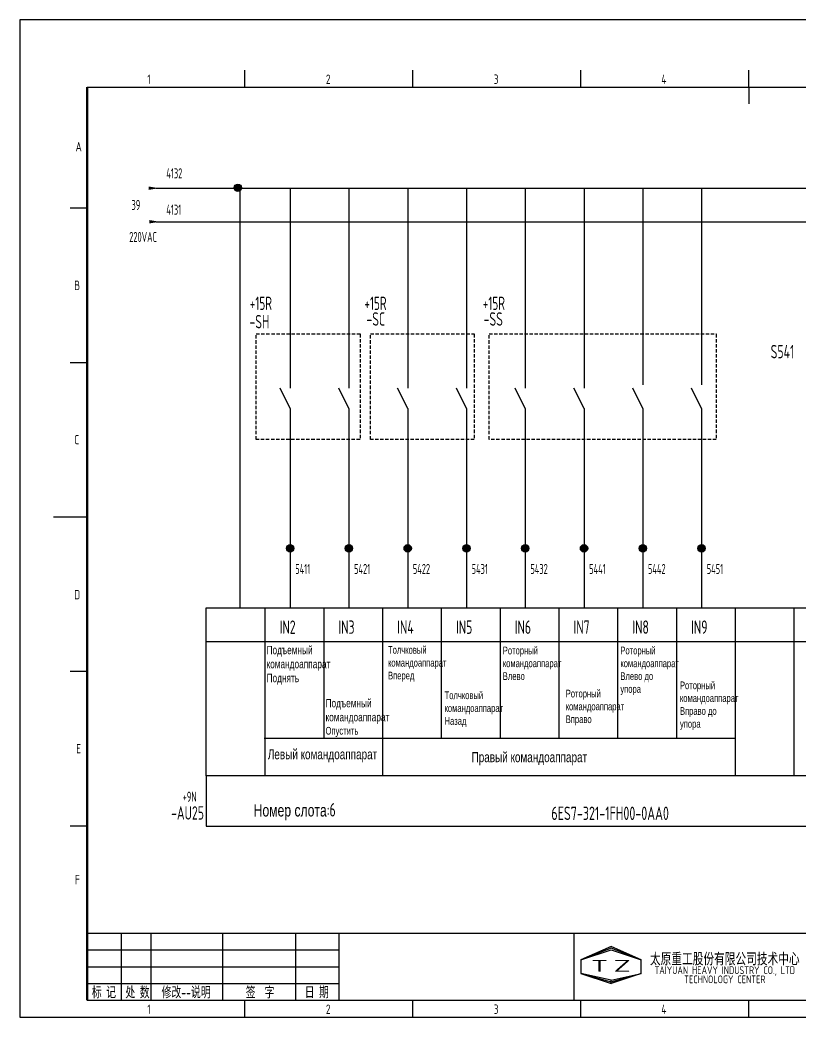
# Model space of a CAD drawing. Extents: x -2005 to 7010, y -1792 to 2924.
# Drawn here: x 2591.6 to 2823.8, y 436.6 to 733.6 of the extents above; entities that cross this region are included whole.
import ezdxf
from ezdxf.enums import TextEntityAlignment as Align

# ---------------------------------------------------------------- set-up
doc = ezdxf.new("R2010")
doc.units = 0
doc.header["$LTSCALE"] = 2
doc.linetypes.add('DASHED2', pattern=[0.375, 0.25, -0.125])
doc.layers.get('0').update_dxf_attribs({"linetype": 'CONTINUOUS'})
doc.layers.add('01', color=7, linetype='CONTINUOUS')
doc.layers.add('CONTINUOUS', color=7, linetype='CONTINUOUS')
doc.styles.add('ROMAN', font='ROMANC.shx', dxfattribs={"width": 0.7, "height": 0.7})
doc.styles.get("Standard").update_dxf_attribs({"font": 'isocp.shx', "width": 0.707, "bigfont": 'dfst.shx'})

msp = doc.modelspace()

# ---------------------------------------------------------------- hatches: boundary and pattern name
at = {"layer": 'CONTINUOUS'}
h = msp.add_hatch(color=256, dxfattribs=at)
edge = h.paths.add_edge_path()
edge.add_arc((2656.48, 683.57), 1.1, 0, 360)
h = msp.add_hatch(color=256, dxfattribs=at)
edge = h.paths.add_edge_path()
edge.add_arc((2672.03, 576.17), 1.1, 0, 360)
h = msp.add_hatch(color=256, dxfattribs=at)
edge = h.paths.add_edge_path()
edge.add_arc((2689.53, 576.17), 1.1, 0, 360)
h = msp.add_hatch(color=256, dxfattribs=at)
edge = h.paths.add_edge_path()
edge.add_arc((2707.03, 576.17), 1.1, 0, 360)
h = msp.add_hatch(color=256, dxfattribs=at)
edge = h.paths.add_edge_path()
edge.add_arc((2724.53, 576.17), 1.1, 0, 360)
h = msp.add_hatch(color=256, dxfattribs=at)
edge = h.paths.add_edge_path()
edge.add_arc((2742.03, 576.17), 1.1, 0, 360)
h = msp.add_hatch(color=256, dxfattribs=at)
edge = h.paths.add_edge_path()
edge.add_arc((2759.53, 576.17), 1.1, 0, 360)
h = msp.add_hatch(color=256, dxfattribs=at)
edge = h.paths.add_edge_path()
edge.add_arc((2777.03, 576.17), 1.1, 0, 360)
h = msp.add_hatch(color=256, dxfattribs=at)
edge = h.paths.add_edge_path()
edge.add_arc((2794.53, 576.17), 1.1, 0, 360)

# ---------------------------------------------------------------- linework, layer by layer
at = {"layer": '01', "linetype": 'ByBlock', "ltscale": 2}
for p, q in [((2657.03, 683.45), (2657.03, 558.45)), ((2672.03, 683.45), (2672.03, 623.87)), ((2689.53, 683.45), (2689.53, 623.87)), ((2707.03, 683.45), (2707.03, 623.87)), ((2724.53, 683.45), (2724.53, 623.87)), ((2742.03, 683.45), (2742.03, 623.87)), ((2759.53, 683.45), (2759.53, 623.87)), ((2777.03, 683.45), (2777.03, 624.83)), ((2794.53, 683.45), (2794.53, 624.83)), ((2689.53, 613.87), (2689.53, 558.45)), ((2707.03, 613.87), (2707.03, 558.45)), ((2724.53, 613.87), (2724.53, 558.45)), ((2742.03, 613.87), (2742.03, 558.45)), ((2759.53, 613.87), (2759.53, 558.45)), ((2777.03, 613.87), (2777.03, 558.45)), ((2794.53, 613.87), (2794.53, 558.45)), ((2647.03, 548.45), (2979.53, 548.45)), ((2647.03, 508.45), (2647.03, 493.45)), ((2647.03, 493.45), (2979.53, 493.45))]:
    msp.add_line(p, q, dxfattribs=at)
at = {"layer": '01', "ltscale": 2}
msp.add_line((2664.31, 519.65), (2804.49, 519.65), dxfattribs=at)
at = {"layer": '01', "color": 1, "linetype": 'DASHED2', "ltscale": 2}
for points in [[(2661.93, 640.02), (2692.83, 640.02), (2692.83, 608.63), (2661.93, 608.63)], [(2695.98, 640.02), (2726.83, 640.02), (2726.83, 608.63), (2695.98, 608.63)], [(2731.29, 640.02), (2798.91, 640.02), (2798.91, 608.63), (2731.29, 608.63)]]:
    msp.add_lwpolyline(points, close=True, dxfattribs=at)
at = {"layer": '01', "linetype": 'ByBlock', "ltscale": 2}
msp.add_lwpolyline([(2647.03, 558.45), (2979.53, 558.45), (2979.53, 508.45), (2647.03, 508.45)], close=True, dxfattribs=at)
at = {"layer": 'CONTINUOUS', "color": 3}
for p, q in [((3011.58, 733.56), (2591.58, 733.56)), ((2591.58, 733.56), (2591.58, 436.56)), ((2591.58, 436.56), (3011.58, 436.56))]:
    msp.add_line(p, q, dxfattribs=at)
at = {"layer": 'CONTINUOUS', "linetype": 'Continuous'}
for p, q in [((2658.58, 713.56), (2658.58, 718.56)), ((2708.58, 713.56), (2708.58, 718.56)), ((2758.58, 713.56), (2758.58, 718.56)), ((2606.58, 677.56), (2611.58, 677.56)), ((2606.58, 631.56), (2611.58, 631.56)), ((2601.58, 585.56), (2611.58, 585.56)), ((2606.58, 539.56), (2611.58, 539.56)), ((2606.58, 493.56), (2611.58, 493.56)), ((2611.58, 461.56), (3006.58, 461.56)), ((2621.86, 441.56), (2621.86, 461.56)), ((2630.69, 441.56), (2630.69, 461.56)), ((2651.92, 461.56), (2651.92, 441.56)), ((2673.58, 461.56), (2673.58, 441.56)), ((2686.58, 441.56), (2686.58, 461.56)), ((2756.58, 441.56), (2756.58, 461.56)), ((2767.58, 457.56), (2758.58, 453.56)), ((2776.58, 453.56), (2767.58, 457.56)), ((2611.58, 456.56), (2686.58, 456.56)), ((2767.58, 457.06), (2758.58, 453.56)), ((2758.58, 453.56), (2767.58, 456.56)), ((2776.58, 453.56), (2767.58, 457.06)), ((2767.58, 456.56), (2776.58, 453.56)), ((2611.58, 451.56), (2686.58, 451.56)), ((2758.58, 453.56), (2758.58, 449.56)), ((2776.58, 449.56), (2776.58, 453.56)), ((2758.58, 449.56), (2767.58, 446.56)), ((2767.58, 447.56), (2758.58, 449.56)), ((2758.58, 449.56), (2767.58, 447.06)), ((2767.58, 447.06), (2776.58, 449.56)), ((2776.58, 449.56), (2767.58, 446.56)), ((2767.58, 447.56), (2776.58, 449.56)), ((2611.58, 446.56), (2686.58, 446.56)), ((2767.58, 446.56), (2767.58, 447.56)), ((2767.58, 446.56), (2767.58, 447.56)), ((2658.58, 436.56), (2658.58, 441.56)), ((2708.58, 436.56), (2708.58, 441.56)), ((2758.58, 436.56), (2758.58, 441.56))]:
    msp.add_line(p, q, dxfattribs=at)
at = {"layer": 'CONTINUOUS'}
for p, q in [((2808.58, 713.56), (2808.58, 718.56)), ((2611.58, 713.56), (3006.58, 713.56)), ((2808.58, 713.56), (2808.58, 708.56)), ((2632.03, 683.45), (2987.03, 683.45)), ((2632.03, 673.45), (2987.03, 673.45)), ((2672.03, 617.87), (2669.03, 623.87)), ((2672.03, 625.87), (2672.03, 623.87)), ((2689.53, 617.87), (2686.53, 623.87)), ((2689.53, 625.87), (2689.53, 623.87)), ((2707.03, 617.87), (2704.03, 623.87)), ((2707.03, 625.87), (2707.03, 623.87)), ((2724.53, 617.87), (2721.53, 623.87)), ((2724.53, 625.87), (2724.53, 623.87)), ((2742.03, 617.87), (2739.03, 623.87)), ((2742.03, 625.87), (2742.03, 623.87)), ((2759.53, 617.87), (2756.53, 623.87)), ((2759.53, 625.87), (2759.53, 623.87)), ((2777.03, 617.87), (2774.03, 623.87)), ((2794.53, 617.87), (2791.53, 623.87)), ((2672.03, 617.87), (2672.03, 613.87)), ((2689.53, 617.87), (2689.53, 611.87)), ((2707.03, 617.87), (2707.03, 613.87)), ((2707.03, 617.87), (2707.03, 611.87)), ((2724.53, 617.87), (2724.53, 611.87)), ((2724.53, 617.87), (2724.53, 613.87)), ((2742.03, 617.87), (2742.03, 611.87)), ((2742.03, 617.87), (2742.03, 613.87)), ((2742.03, 617.87), (2742.03, 611.87)), ((2759.53, 617.87), (2759.53, 613.87)), ((2759.53, 617.87), (2759.53, 611.87)), ((2759.53, 617.87), (2759.53, 613.87)), ((2777.03, 617.87), (2777.03, 613.87)), ((2794.53, 617.87), (2794.53, 613.87)), ((2794.53, 617.87), (2794.53, 613.87)), ((2672.03, 613.87), (2672.03, 558.45)), ((2611.58, 441.56), (3006.58, 441.56)), ((2808.58, 436.56), (2808.58, 441.56))]:
    msp.add_line(p, q, dxfattribs=at)
at = {"layer": 'CONTINUOUS', "lineweight": 50}
msp.add_line((2611.58, 713.56), (2611.58, 441.56), dxfattribs=at)
at = {"layer": 'CONTINUOUS', "color": 0}
for p, q in [((2664.53, 558.45), (2664.53, 508.45)), ((2682.03, 558.45), (2682.03, 519.65)), ((2699.53, 558.45), (2699.53, 508.45)), ((2717.03, 558.45), (2717.03, 519.65)), ((2734.53, 558.45), (2734.53, 519.65)), ((2752.03, 558.45), (2752.03, 519.65)), ((2769.53, 558.45), (2769.53, 519.65)), ((2787.03, 558.45), (2787.03, 519.65)), ((2787.03, 558.45), (2787.03, 519.65)), ((2804.53, 558.45), (2804.53, 508.45)), ((2822.03, 558.45), (2822.03, 508.45))]:
    msp.add_line(p, q, dxfattribs=at)
at = {"layer": 'CONTINUOUS'}
for centre in [(2656.48, 683.57), (2672.03, 576.17), (2689.53, 576.17), (2707.03, 576.17), (2724.53, 576.17), (2742.03, 576.17), (2759.53, 576.17), (2777.03, 576.17), (2794.53, 576.17)]:
    msp.add_circle(centre, 1.1, dxfattribs=at)
for points in [[(2629.93, 683.95), (2629.93, 682.95), (2632.93, 683.45)], [(2630.11, 673.95), (2630.11, 672.95), (2633.11, 673.45)]]:
    msp.add_solid(points, dxfattribs=at)

# ---------------------------------------------------------------- texts
at = {"linetype": 'ByBlock', "ltscale": 2, "width": 0.67}
msp.add_text('+9N', height=3, dxfattribs=at).set_placement((2640.04, 500.7))
at = {"layer": '01', "linetype": 'DASHED2', "ltscale": 2, "attachment_point": 1}
for s, insert, char_height, width in [('{\\fArial|b0|i0|c204|p34;Подъемный командоаппарат\\fArial|b0|i0|c0|p34;\\P\\fArial|b0|i0|c204|p34;Поднять}', (2665, 547.13), 2.5, 12.3014), ('{\\fArial|b0|i0|c204|p34;\\H0.9167x;Толчковый командоаппарат\\fArial|b0|i0|c0|p34;\\P\\fArial|b0|i0|c204|p34;Вперед}', (2701.17, 547.07), 2.5, 12.3014), ('{\\fArial|b0|i0|c204|p34;\\H0.9167x;Роторный командоаппарат\\fArial|b0|i0|c0|p34;\\P\\fArial|b0|i0|c204|p34;Влево}', (2735.35, 546.89), 2.5, 12.3014), ('{\\fArial|b0|i0|c204|p34;\\H0.9167x;Роторный командоаппарат\\fArial|b0|i0|c0|p34;\\P\\fArial|b0|i0|c204|p34;Влево до упора}', (2770.35, 546.89), 2.5, 12.3014), ('{\\fArial|b0|i0|c204|p34;\\H0.9167x;Роторный командоаппарат\\fArial|b0|i0|c0|p34;\\P\\fArial|b0|i0|c204|p34;Вправо до упора}', (2788.09, 536.51), 2.5, 12.3014), ('{\\fArial|b0|i0|c204|p34;\\H0.9167x;Толчковый командоаппарат\\fArial|b0|i0|c0|p34;\\P\\fArial|b0|i0|c204|p34;Назад}', (2718, 533.54), 2.5, 12.3014), ('{\\fArial|b0|i0|c204|p34;\\H0.9167x;Роторный командоаппарат\\fArial|b0|i0|c0|p34;\\P\\fArial|b0|i0|c204|p34;Вправо}', (2754.08, 534.06), 2.5, 12.3014), ('{\\fArial|b0|i0|c204|p34;Подъемный командоаппарат\\fArial|b0|i0|c0|p34;\\P\\fArial|b0|i0|c204|p34;\\H0.9167x;Опустить}', (2682.57, 531.31), 2.5, 12.3014), ('{\\fArial|b0|i0|c204|p34;Левый командоаппарат}', (2665.38, 516.34), 3, 32.5861), ('{\\fArial|b0|i0|c204|p34;Правый командоаппарат }', (2726.05, 515.48), 3, 39.224)]:
    msp.add_mtext(s, dxfattribs=dict(at, insert=insert, char_height=char_height, width=width))
at = {"layer": 'CONTINUOUS', "linetype": 'Continuous', "style": 'ROMAN'}
for s, height, width, p in [('1', 2.8, 0.7, (2629.51, 714.5)), ('2', 2.8, 0.7, (2682.67, 714.5)), ('3', 2.8, 0.7, (2732.64, 714.5)), ('4', 2.8, 0.7, (2782.54, 714.5)), ('A', 2.8, 0.7, (2608.15, 694.41)), ('B', 2.8, 0.7, (2607.76, 653.09)), ('C', 2.8, 0.7, (2607.76, 607.15)), ('D', 2.8, 0.7, (2607.76, 560.98)), ('E', 2.8, 0.7, (2608.31, 515.09)), ('F', 2.8, 0.7, (2607.96, 476.09)), ('T', 3.5, 1.8, (2761.58, 450.06)), ('Z', 3.5, 1.8, (2768.28, 450.06)), ('1', 2.8, 0.7, (2629.51, 437.5)), ('2', 2.8, 0.7, (2682.67, 437.5)), ('3', 2.8, 0.7, (2732.64, 437.5)), ('4', 2.8, 0.7, (2782.54, 437.5))]:
    msp.add_text(s, height=height, dxfattribs=dict(at, width=width)).set_placement(p)
at = {"layer": 'CONTINUOUS', "width": 0.67}
for s, p in [('4132', (2635.16, 686.38)), ('39', (2624.8, 676.95)), ('4131', (2635.16, 675.55)), ('220VAC', (2624.12, 667.43)), ('5411', (2673.56, 568.53)), ('5421', (2691.06, 568.53)), ('5422', (2708.56, 568.53)), ('5431', (2726.06, 568.53)), ('5432', (2743.56, 568.53)), ('5441', (2761.06, 568.53)), ('5442', (2778.56, 568.53)), ('5451', (2796.06, 568.53))]:
    msp.add_text(s, height=3, dxfattribs=at).set_placement(p)
at = {"layer": 'CONTINUOUS', "color": 0}
for s, width, p in [('+15R', 0.67, (2660.03, 647.16)), ('+15R', 0.67, (2694.15, 647.16)), ('+15R', 0.67, (2729.4, 647.16)), ('-SH', 0.707, (2659.91, 641.7)), ('-SC', 0.707, (2694.74, 642.49)), ('-SS', 0.707, (2729.63, 642.49)), ('S541', 0.707, (2815.1, 632.77)), ('IN2', 0.707, (2668.91, 550.7)), ('IN3', 0.707, (2686.41, 550.7)), ('IN4', 0.707, (2703.91, 550.7)), ('IN5', 0.707, (2721.41, 550.7)), ('IN6', 0.707, (2738.91, 550.7)), ('IN7', 0.707, (2756.41, 550.7)), ('IN8', 0.707, (2773.91, 550.7)), ('IN9', 0.707, (2791.41, 550.7)), ('-AU25', 0.707, (2636.59, 495.36))]:
    msp.add_text(s, height=4, dxfattribs=dict(at, width=width)).set_placement(p)
at = {"layer": 'CONTINUOUS', "color": 0, "width": 0.655392}
msp.add_text('6ES7-321-1FH00-0AA0', height=4, dxfattribs=at).set_placement((2749.8, 495.25), (2784.8, 495.25), align=Align.FIT)
at = {"layer": 'CONTINUOUS', "width": 0.67}
for s, p in [('标 记', (2616.58, 444.06)), ('处 数', (2626.58, 444.06)), ('修改--说明', (2641.05, 444.06)), ('签  字', (2663.08, 444.06)), ('日 期', (2679.96, 444.06))]:
    msp.add_text(s, height=3.5, dxfattribs=at).set_placement(p, align=Align.MIDDLE)
at = {"layer": 'CONTINUOUS', "color": 0, "insert": (2661.17, 497.74), "char_height": 4, "width": 130, "attachment_point": 4}
msp.add_mtext('{\\fArial|b0|i0|c204|p34;\\H0.9167x;\\C256;Номер слота}:6', dxfattribs=at)
at = {"layer": 'CONTINUOUS', "insert": (2801.44, 451.12), "char_height": 3.3, "width": 50, "attachment_point": 5, "line_spacing_factor": 0.7125}
msp.add_mtext('{\\f宋体|b0|i0|c134|p2;太原重工股份有限公司技术中心\\P\\Fromans.shx;\\H0.6969x;TAIYUAN HEAVY INDUSTRY CO., LTD\\PTECHNOLOGY CENTER}', dxfattribs=at)

doc.saveas('drawing.dxf')
